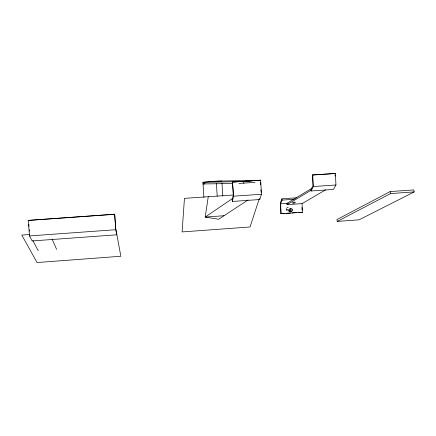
<?xml version="1.0" encoding="UTF-8"?>
<svg xmlns="http://www.w3.org/2000/svg" width="436" height="436" viewBox="0 0 436 436"><rect width="100%" height="100%" fill="white"/><g stroke="black" fill="none" stroke-linecap="round" stroke-linejoin="round"><path stroke-width="0.65" d="M208.255 196.718L205.176 217.074L218.67 219.232L248.166 199.89M232.339 201.448L233.582 196.189L232.497 182.035L233.293 194.99L232.148 199.846L232.339 201.448L259.747 199.535L261.486 194.26L260.668 180.193L232.497 182.035M259.038 199.465L250.041 226.982L182.09 231.93L184.461 198.358L233.538 194.968M296.802 197.797L281.928 198.832L280.283 202.909L280.888 213.705L302.491 212.272L302.028 203.667M281.149 213.798L280.588 203.846L282.114 200.108L281.928 198.832M311.162 190.984L313.353 186.532L312.748 175L312.405 174.972L312.961 185.567L310.955 189.676L311.162 190.984L333.442 189.442L335.954 184.978L335.382 173.474L312.405 174.972M116.684 234.808L115.747 229.712L114.668 214.19L28.209 220.403L29.512 235.93L32.155 240.95L116.684 234.808L116.581 233.026M232.601 198.451L205.176 217.074L224.011 215.727M311.86 188.347L286.899 203.405L287.079 204.664L302.148 203.601L325.572 189.862M287.079 204.664L310.906 190.347M390.155 191.578L336.93 219.564L337.241 221.417L359.095 219.82L414.2 191.905L413.78 189.927L390.155 191.578L390.552 193.568L337.241 221.417M238.77 183.447L254.995 182.346M221.842 181.016L202.931 182.292L243.691 181.599L257.523 180.346L216.267 181.125L202.931 182.292L203.912 197.464M205.04 183.763L203.04 183.943L232.78 183.529M292.376 209.929L289.139 210.157L286.354 209.264M280.888 213.705L284.882 213.417M286.212 213.324L290.872 212.991M292.207 212.893L296.867 212.561M298.197 212.463L302.491 212.272M29.703 234.503L21.8 235.069L37.055 262.548L120.837 256.259L115.72 228.317L114.668 214.19M29.512 235.93L115.747 229.712M282.114 200.108L294.284 199.252M390.552 193.568L414.2 191.905M28.209 220.403L114.603 214.327M280.588 203.846L288.207 203.312M313.353 186.532L335.954 184.978M233.582 196.189L261.486 194.26M312.748 175L335.382 173.474M232.72 182.085L260.668 180.193M288.06 210.779L290.872 211.705L290.692 208.43M32.847 240.509L38.194 250.727M52.075 239.113L56.626 249.365M259.605 198.473L259.747 199.535M28.847 224.317L29.021 226.355M29.305 229.75L29.419 231.107M221.984 183.338L222.785 196.162M216.409 183.425L217.221 196.26M243.691 181.599L243.8 183.376M260.494 182.194L260.652 184.908M260.93 189.665L261.088 192.385M301.935 207.465L302.083 210.157M335.061 174.771L335.126 176.095M287.122 210.615A1.624 1.597 -64.9 0 1 286.752 210.425M286.441 210.141A1.624 1.597 -64.9 0 1 286.218 209.787M286.169 208.55A1.624 1.597 -64.9 0 1 286.359 208.174M286.997 207.623A1.624 1.597 -64.9 0 1 287.395 207.492L287.815 207.471A1.624 1.597 -64.9 0 1 288.223 207.558M293.068 203.132A1.373 0.48 -8.5 0 0 295.281 202.555A1.373 0.48 -8.5 0 0 293.466 202.255A1.373 0.48 -8.5 0 0 293.068 203.132M291.444 211.558A1.662 1.63 -64.8 0 0 291.7 208.702A1.662 1.63 -64.8 0 0 289.128 209.945A1.662 1.63 -64.8 0 0 291.444 211.558"/></g></svg>
